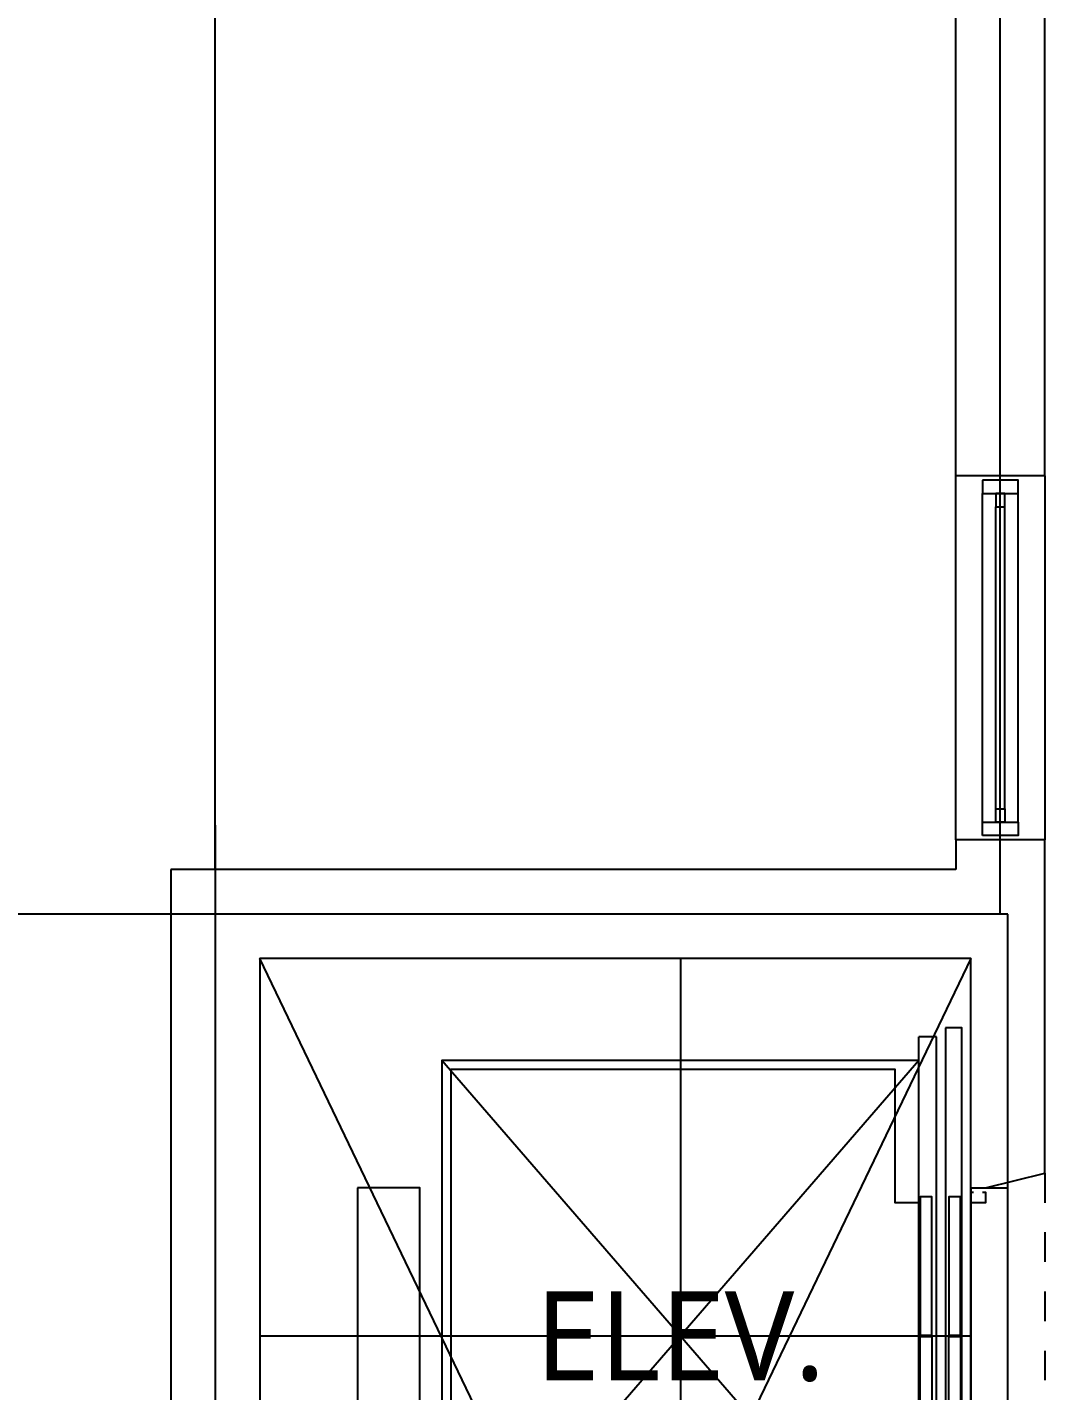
# Model space of a CAD drawing. Header units: millimetres. Extents: x 6886222 to 6919728, y 230959 to 276095.
# Drawn here: x 6901658 to 6905093, y 255044 to 259649 of the extents above; entities that cross this region are included whole.
import ezdxf
from ezdxf.enums import TextEntityAlignment as Align

# ---------------------------------------------------------------- set-up
doc = ezdxf.new("R2010")
doc.units = ezdxf.units.MM
doc.header["$LTSCALE"] = 100
for name, pattern in [('C-301-C-TF_84C+74D+74C$0$CEN', [62, 60, -1, 0, -1]), ('C-301-C-TF_84C+74D+74C$0$HIDDEN', [2, 1, -1]), ('CEN', [62, 60, -1, 0, -1])]:
    doc.linetypes.add(name, pattern=pattern)
doc.layers.get('Defpoints').update_dxf_attribs({"color": 149})
for name, color, linetype in [('BP', 7, 'Continuous'), ('C-301-C-TF_84C+74D+74C$0$CEN', 1, 'C-301-C-TF_84C+74D+74C$0$CEN'), ('C-301-C-TF_84C+74D+74C$0$COL', 2, 'Continuous'), ('C-301-C-TF_84C+74D+74C$0$ELE4', 4, 'Continuous'), ('C-301-C-TF_84C+74D+74C$0$ELEV', 4, 'Continuous'), ('C-301-C-TF_84C+74D+74C$0$S-구조선', 4, 'Continuous'), ('C-301-C-TF_84C+74D+74C$0$WIN', 4, 'Continuous'), ('CEN', 1, 'CEN'), ('DIM', 7, 'Continuous'), ('TEXT', 2, 'Continuous')]:
    doc.layers.add(name, color=color, linetype=linetype)
doc.styles.add('맑은 고딕', font='')
doc.styles.get('맑은 고딕').set_extended_font_data('Malgun Gothic')

# ---------------------------------------------------------------- blocks, each defined once
blk = doc.blocks.new('C-301-C-TF_84C+74D+74C$0$ELEV.17_2550_2450')
at = {"layer": 'C-301-C-TF_84C+74D+74C$0$ELEV', "color": 1}
for p, q in [((0, 0), (0, -2400)), ((1275, -1420), (-1275, -1420))]:
    blk.add_line(p, q, dxfattribs=at)
at = {"layer": 'C-301-C-TF_84C+74D+74C$0$ELEV'}
for p, q in [((-930, -2225), (930, -615)), ((930, -2225), (-930, -615)), ((-1010, -2225), (1010, -2225)), ((-1010, -2285), (-1010, -2225)), ((1010, -2285), (1010, -2225)), ((-1010, -2285), (1010, -2285))]:
    blk.add_line(p, q, dxfattribs=at)
for points in [[(500, -330), (-500, -330), (-500, -540), (500, -540)], [(-930, -2225), (930, -2225), (930, -615), (-930, -615)], [(-2, -2269), (-470, -2269), (-470, -2229), (-2, -2229)], [(2, -2269), (470, -2269), (470, -2229), (2, -2229)], [(1040, -2315), (-1040, -2315), (-1040, -2370), (1040, -2370)], [(-2, -2366), (-470, -2366), (-470, -2326), (-2, -2326)], [(2, -2366), (470, -2366), (470, -2326), (2, -2326)]]:
    blk.add_lwpolyline(points, close=True, dxfattribs=at)
for points in [[(450, -2225), (450, -2145), (900, -2145), (900, -645), (-900, -645), (-900, -2145), (-450, -2145), (-450, -2225)], [(-485, -2440), (-485, -2450), (-450, -2450), (-450, -2400), (-485, -2400), (-485, -2410)], [(485, -2440), (485, -2450), (450, -2450), (450, -2400), (485, -2400), (485, -2410)]]:
    blk.add_lwpolyline(points, dxfattribs=at)
at = {"layer": 'Defpoints'}
for p, q in [((-500, -2400), (-500, -2525)), ((500, -2400), (500, -2525))]:
    blk.add_line(p, q, dxfattribs=at)
blk.add_lwpolyline([(-1275, -2400), (1275, -2400), (1275, 0), (-1275, 0)], close=True, dxfattribs=at)
blk = doc.blocks.new('C-301-C-TF_84C+74D+74C$0$W-C_1210')
at = {"layer": 'C-301-C-TF_84C+74D+74C$0$WIN', "color": 8}
for p, q in [((1170, 60), (60, 60)), ((1125, 15), (105, 15)), ((1125, 0), (105, 0)), ((1125, -15), (105, -15)), ((1170, -60), (60, -60))]:
    blk.add_line(p, q, dxfattribs=at)
at = {"layer": 'C-301-C-TF_84C+74D+74C$0$WIN'}
for points in [[(15, -60), (60, -60), (60, 60), (15, 60)], [(1215, -60), (1170, -60), (1170, 60), (1215, 60)], [(60, -15), (105, -15), (105, 15), (60, 15)], [(1170, -15), (1125, -15), (1125, 15), (1170, 15)]]:
    blk.add_lwpolyline(points, close=True, dxfattribs=at)
blk = doc.blocks.new('C-301-C-TF_84C+74D+74C$0$S-구조선')
at = {"layer": 'C-301-C-TF_84C+74D+74C$0$S-구조선'}
for p, q in [((-2800, 6755), (-2800, 5525)), ((-2500, 5525), (-2500, 6755))]:
    blk.add_line(p, q, dxfattribs=at)
at = {"layer": 'C-301-C-TF_84C+74D+74C$0$S-구조선', "color": 1}
for p, q in [((-2550, 5125), (-150, 125)), ((-2550, 125), (-150, 5125))]:
    blk.add_line(p, q, dxfattribs=at)
at = {"layer": 'C-301-C-TF_84C+74D+74C$0$S-구조선', "color": 3, "linetype": 'C-301-C-TF_84C+74D+74C$0$HIDDEN'}
blk.add_line((-2800, 4400), (-2800, 3300), dxfattribs=at)
at = {"layer": 'C-301-C-TF_84C+74D+74C$0$S-구조선', "color": 3}
blk.add_line((-2550, 4350), (-2550, 3350), dxfattribs=at)
blk = doc.blocks.new('C-301-C-TF_84C+74D+74C', base_point=(0, 0))
at = {"layer": 'C-301-C-TF_84C+74D+74C$0$CEN'}
for p, q in [((-6995, 1970), (-6995, 5635)), ((-9645, 2270), (-9645, -4025)), ((-6970, 1970), (-9945, 1970)), ((-6970, -3305), (-6970, 1970))]:
    blk.add_line(p, q, dxfattribs=at)
at = {"layer": 'C-301-C-TF_84C+74D+74C$0$COL'}
for p, q in [((-7145, 3450), (-7145, 5485)), ((-6845, 3450), (-6845, 5185)), ((-6845, 3450), (-7145, 3450)), ((-6845, 2220), (-7145, 2220)), ((-7145, 2220), (-7145, 2120)), ((-6845, 1095), (-6845, 2220)), ((-7145, 2120), (-9795, 2120)), ((-9795, 2120), (-9795, -4025)), ((-7095, 1820), (-9495, 1820)), ((-9495, 1820), (-9495, -3180)), ((-7095, 1045), (-7095, 1820)), ((-7045, 1045), (-6845, 1095)), ((-7095, 1045), (-7045, 1045))]:
    blk.add_line(p, q, dxfattribs=at)
at = {"layer": 'C-301-C-TF_84C+74D+74C$0$ELE4'}
for p, q in [((-7145, 2220), (-7145, 3450)), ((-6845, 3450), (-6845, 2220))]:
    blk.add_line(p, q, dxfattribs=at)
at = {"layer": 'C-301-C-TF_84C+74D+74C$0$ELEV', "rotation": 90}
blk.add_blockref('C-301-C-TF_84C+74D+74C$0$ELEV.17_2550_2450', (-9495, 545), dxfattribs=at)
at = {"layer": 'C-301-C-TF_84C+74D+74C$0$S-구조선', "xscale": -1}
blk.add_blockref('C-301-C-TF_84C+74D+74C$0$S-구조선', (-9645, -3305), dxfattribs=at)
at = {"layer": 'C-301-C-TF_84C+74D+74C$0$WIN', "rotation": 270}
blk.add_blockref('C-301-C-TF_84C+74D+74C$0$W-C_1210', (-6995, 3450), dxfattribs=at)
blk = doc.blocks.new('DIM-301-TF')
at = {"layer": 'CEN'}
for p, q in [((16420, -19640), (16420, -3600)), ((16270, -19790), (3270, -19790))]:
    blk.add_line(p, q, dxfattribs=at)
blk = doc.blocks.new('301 NAME')
at = {"layer": 'TEXT', "linetype": 'Continuous', "style": '맑은 고딕'}
blk.add_text('ELEV.', height=300, dxfattribs=at).set_placement((6903863.1, 255229.4), align=Align.MIDDLE_CENTER)
blk = doc.blocks.new('A$C91700e87')
at = {"layer": 'TEXT'}
blk.add_blockref('301 NAME', (-6890908.1, -241299.4), dxfattribs=at)

msp = doc.modelspace()

# ---------------------------------------------------------------- block references
at = {"layer": 'BP'}
for name, p in [('A$C91700e87', (6890908.1, 241299.4)), ('C-301-C-TF_84C+74D+74C', (6911938.1, 254684.4))]:
    msp.add_blockref(name, p, dxfattribs=at)
at = {"layer": 'DIM'}
msp.add_blockref('DIM-301-TF', (6885873.1, 276444.4), dxfattribs=at)

doc.saveas('drawing.dxf')
